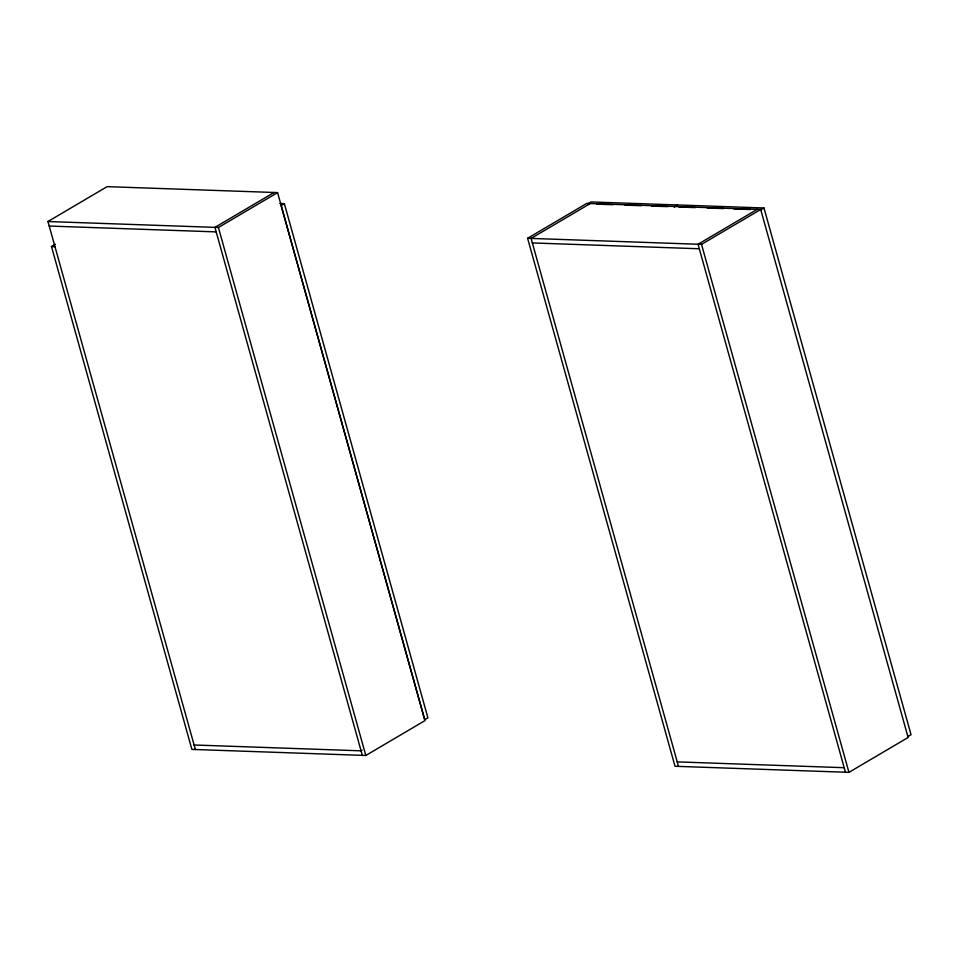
<?xml version="1.0" encoding="UTF-8"?>
<svg xmlns="http://www.w3.org/2000/svg" width="959" height="959" viewBox="0 0 959 959"><rect width="100%" height="100%" fill="white"/><g stroke="black" fill="none" stroke-linecap="round" stroke-linejoin="round"><path stroke-width="1.44" d="M195.372 749.518L47.95 221.529L107.132 186.645L277.571 192.603L424.993 720.593L365.811 755.476L191.884 749.399L51.486 246.547L55.346 244.269M274.094 192.483L214.924 227.355L362.334 755.356M47.95 221.529L218.4 227.487L277.571 192.603M284.367 203.668L281.131 205.574L424.693 719.729L427.918 717.835L284.367 203.668L279.908 203.512M527.606 238.288L586.776 203.404L760.703 209.482L908.125 737.471L848.943 772.355L675.016 766.277L527.606 238.288L701.52 244.365L760.703 209.482M587.795 203.835L591.02 201.941L677.258 204.95L674.033 206.856M590.253 203.524L531.082 238.407L678.492 766.397M674.513 206.868L677.749 204.962L763.987 207.983L911.05 734.714L907.825 736.62M757.226 209.362L698.044 244.245L845.466 772.235M760.751 209.889L763.987 207.983M362.154 750.19L361.075 750.825L194.102 744.987M596.714 204.147L613.077 204.723M624.968 205.142L641.319 205.706M651.736 206.077L668.087 206.641M678.972 207.024L695.335 207.6M707.227 208.019L723.589 208.583M733.995 208.954L750.346 209.518M49.209 226.048L216.183 231.886M532.341 242.939L699.315 248.765M51.486 246.547L54.975 246.667M677.234 761.878L844.208 767.703M701.52 244.365L848.943 772.355M218.4 227.487L365.811 755.476"/></g></svg>
